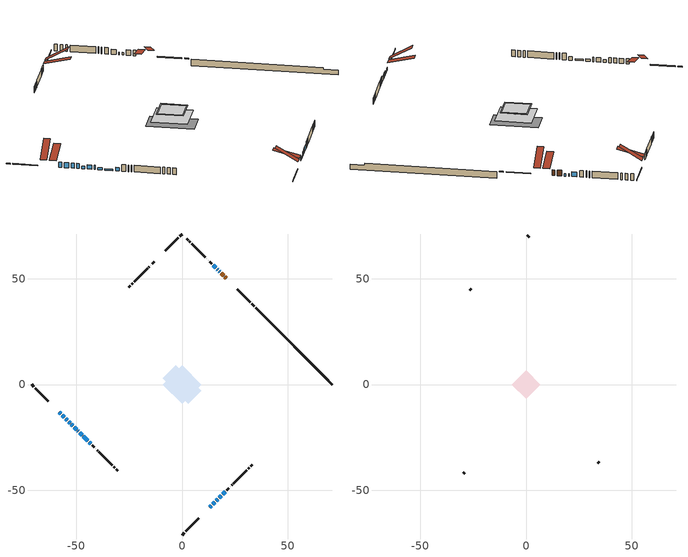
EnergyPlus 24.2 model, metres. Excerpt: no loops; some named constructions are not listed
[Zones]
conditioned space
 floor outside (Floor1 construction): -1.01,0 0,1.01 1.01,0 0,-1.01 z0.3
 floor outside (Floor2 construction): -0.42,0 0,0.42 0.42,0 0,-0.42 z0.3
 floor outside (Floor3 construction): -0.96,0 0,0.96 0.96,0 0,-0.96 z0.3
 floor outside (Floor4 construction): -0.53,0 0,0.53 0.53,0 0,-0.53 z0.3
 floor adiabatic (AdiabaticFloorConstruction): -9.03,0 0,9.03 9.03,0 0,-9.03 z0.3
 floor foundation (Slab1 construction): -9.11,2.92 -2.92,9.11 9.11,-2.92 2.92,-9.11 z-2.16
 wall outside (RimJoist1 construction): 0,-71.2 1.06,-70.14 / -71.2,0 -70.14,-1.06 / 0,71.2 -1.06,70.14 / 34.12,37.08 33.06,38.14 z0.3:0.6
 wall outside (RimJoist2 construction): 1.71,-69.48 7.87,-63.33 / -69.48,-1.71 -63.33,-7.87 / -1.71,69.48 -7.87,63.33 / 32.4,38.79 26.25,44.95 z0.3:0.6
 wall outside (AdiabaticWallConstruction 1): 20.95,50.24 20.3,50.9 / 19.64,51.55 18.62,52.58 z0.3:2.33
 wall outside (AdiabaticWallConstruction): 13.16,-58.03 13.9,-57.3 z0.3:1.47; -58.03,-13.16 -57.37,-13.83 / -56.71,-14.48 -55.62,-15.58 / -54.96,-16.23 -54.3,-16.9 / -53.64,-17.56 -52.98,-18.22 z0.3:2.15; -52.32,-18.88 -51.67,-19.52 / 17.96,53.23 17.53,53.67 / 16.87,54.32 16.71,54.49 z0.3:1.22; -51.02,-20.18 -49.9,-21.29 / -49.25,-21.95 -49.01,-22.18 z0.3:1.85; -48.36,-22.84 -47.26,-23.94 z0.3:1.09; 14.56,-56.64 15.54,-55.65 / -46.6,-24.59 -44.63,-26.57 z0.3:0.89; 16.2,-55 16.92,-54.28 z0.3:1.93; 17.58,-53.62 18.62,-52.58 / 16.05,55.14 14.8,56.4 / 19.27,-51.92 20.53,-50.66 z0.3:2.08; -43.97,-27.22 -43.09,-28.1 z0.3:1.54
 wall outside (Wall1 construction): 21.19,-50.01 22.14,-49.06 / -42.44,-28.76 -41.49,-29.71 / -13.16,58.03 -14.11,57.08 / 14.14,57.06 13.19,58.01 z0.3:2.74
 wall outside (Wall2 construction): 22.8,-48.4 22.92,-48.28 / -40.83,-30.37 -40.71,-30.49 / -14.77,56.43 -14.89,56.3 / 12.53,58.66 12.41,58.79 z0.3:2.74
 wall outside (Wall3 construction): 23.58,-47.62 23.67,-47.52 / -40.05,-31.15 -39.95,-31.24 / -15.55,55.65 -15.65,55.55 / 11.75,59.44 11.66,59.54 z0.3:2.74
 wall outside (Wall4 construction): 24.33,-46.87 30.72,-40.48 / -39.3,-31.9 -32.91,-38.29 / -16.3,54.89 -22.69,48.5 / 11,60.2 4.61,66.58 z0.3:2.74
 wall outside (Wall5 construction): 31.37,-39.82 31.83,-39.36 / -32.25,-38.94 -31.79,-39.4 / -23.35,47.85 -23.81,47.39 / 3.95,67.24 3.5,67.7 z0.3:2.74
 wall outside (Wall6 construction): 32.49,-38.71 33.18,-38.01 / -31.14,-40.06 -30.44,-40.75 / -24.46,46.73 -25.16,46.04 / 2.84,68.36 2.15,69.05 z0.3:2.74
 wall foundation (FoundationWall1 construction): 34.77,36.42,-2.16 34.77,36.42,0.3 67.55,3.64,0.3 67.55,3.64,-0.41 71.2,0,-0.41 71.2,0,-2.16
 window (WindowConstruction): 13.16,-58.03 13.9,-57.3 z0.3:1.47
 window (WindowConstruction 5): -58.03,-13.16 -57.37,-13.83 z0.3:2.15
 window (WindowConstruction 6): -56.71,-14.48 -55.62,-15.58 z0.3:2.15
 window (WindowConstruction 7): -54.96,-16.23 -54.3,-16.9 z0.3:2.15
 window (WindowConstruction 8): -53.64,-17.56 -52.98,-18.22 z0.3:2.15
 window (WindowConstruction 9): -52.32,-18.88 -51.67,-19.52 z0.3:1.21
 window (WindowConstruction 10): -51.02,-20.18 -49.9,-21.29 z0.3:1.85
 window (WindowConstruction 11): -49.25,-21.95 -49.01,-22.18 z0.3:1.85
 window (WindowConstruction 15): -48.36,-22.84 -47.26,-23.93 z0.3:1.09
 window (WindowConstruction 16): 14.56,-56.64 15.54,-55.65 z0.3:0.89
 window (WindowConstruction 12): 17.96,53.23 17.53,53.67 z0.3:1.21
 window (WindowConstruction 17): -46.6,-24.59 -44.63,-26.56 z0.3:0.89
 window (WindowConstruction 13): 16.87,54.32 16.71,54.48 z0.3:1.21
 window (WindowConstruction 14): 16.2,-55 16.92,-54.28 z0.3:1.92
 window (WindowConstruction 1): 17.58,-53.62 18.62,-52.58 z0.3:2.08
 window (WindowConstruction 2): -43.97,-27.22 -43.09,-28.1 z0.3:1.54
 window (WindowConstruction 3): 16.05,55.14 14.8,56.4 z0.3:2.08
 window (WindowConstruction 4): 19.27,-51.92 20.53,-50.66 z0.3:2.08
 door (Door): 20.95,50.24 20.3,50.9 z0.3:2.33
 door (Door 1): 19.64,51.55 18.62,52.58 z0.3:2.33
 ceiling adiabatic (AdiabaticFloorConstruction): 0,-9.03 9.03,0 0,9.03 -9.03,0 z0.3
attic - vented
 floor to conditioned space (Floor5 construction Reversed): -6.02,0 0,6.02 6.02,0 0,-6.02 z2.74
 floor to conditioned space (Floor6 construction Reversed): -6.75,0 0,6.75 6.75,0 0,-6.75 z2.74
 wall outside (Wall7 construction): 33.84,-37.36 34.67,-36.52 / -29.79,-41.41 -28.95,-42.24 / -25.81,45.38 -26.65,44.55 / 1.49,69.7 0.66,70.54 z0.3:2.74
 roof outside (Roof1 construction): 10.14,-61.05,2.74 4.54,-55.46,7.36 2.92,-57.08,7.36 8.52,-62.67,2.74; -61.05,-10.14,2.74 -55.46,-4.54,7.36 -57.08,-2.92,7.36 -62.67,-8.52,2.74; -10.14,61.05,2.74 -4.54,55.46,7.36 -2.92,57.08,7.36 -8.52,62.67,2.74; 23.97,47.22,2.74 18.37,41.62,7.36 19.99,40,7.36 25.59,45.6,2.74
 roof outside (Roof2 construction): 12.51,-58.69,2.74 5.89,-52.07,5.08 4.18,-53.78,5.08 10.8,-60.4,2.74; -58.69,-12.51,2.74 -52.07,-5.89,5.08 -53.78,-4.18,5.08 -60.4,-10.8,2.74; -12.51,58.69,2.74 -5.89,52.07,5.08 -4.18,53.78,5.08 -10.8,60.4,2.74; 21.61,49.59,2.74 14.99,42.97,5.08 16.7,41.26,5.08 23.32,47.88,2.74
[Schedule:Day:Interval]
clothes dryer exhaust 0 schedule day: No, 01:00, 0.123457, 02:00, 0.0740741, 03:00, 0.0493827, 04:00, 0.0246914, 05:00, 0.0493827, 06:00, 0.0740741, 07:00, 0.197531, 08:00, 0.395062, 09:00, 0.592593, 10:00, 0.839506, 11:00, 0.962963, 12:00, 1, 13:00, 0.91358, 14:00, 0.82716, 15:00, 0.716049, 16:00, 0.753086, 17:00, 0.679012, 18:00, 0.666667, 20:00, 0.62963, 21:00, 0.641975, 22:00, 0.666667, 23:00, 0.54321, 24:00, 0.296296
clothes dryer exhaust 0 schedule default day; cooling season schedule day; cooling season schedule day 2; cooling season schedule default day; exterior lighting schedule default day; natural vent schedule default day: No, 24:00, 0
cooling season schedule day 1: No, 24:00, 1
exterior lighting schedule day 10: No, 01:00, 0.552381, 03:00, 0.510952, 05:00, 0.483333, 06:00, 0.538571, 07:00, 0.607619, 08:00, 0.56619, 09:00, 0.428095, 10:00, 0.345238, 12:00, 0.331429, 13:00, 0.345238, 14:00, 0.386667, 15:00, 0.414286, 16:00, 0.483333, 17:00, 0.607619, 18:00, 0.773333, 19:00, 0.88381, 20:00, 0.939048, 21:00, 0.966667, 22:00, 0.897619, 23:00, 0.773333, 24:00, 0.649048
exterior lighting schedule day 11: No, 01:00, 0.571429, 03:00, 0.528571, 05:00, 0.5, 06:00, 0.557143, 07:00, 0.628571, 08:00, 0.585714, 09:00, 0.442857, 10:00, 0.357143, 12:00, 0.342857, 13:00, 0.357143, 14:00, 0.4, 15:00, 0.428571, 16:00, 0.5, 17:00, 0.628571, 18:00, 0.8, 19:00, 0.914286, 20:00, 0.971429, 21:00, 1, 22:00, 0.928571, 23:00, 0.8, 24:00, 0.671429
exterior lighting schedule day 9: No, 01:00, 0.509524, 03:00, 0.47131, 05:00, 0.445833, 06:00, 0.496786, 07:00, 0.560476, 08:00, 0.522262, 09:00, 0.394881, 10:00, 0.318452, 12:00, 0.305714, 13:00, 0.318452, 14:00, 0.356667, 15:00, 0.382143, 16:00, 0.445833, 17:00, 0.560476, 18:00, 0.713333, 19:00, 0.815238, 20:00, 0.86619, 21:00, 0.891667, 22:00, 0.827976, 23:00, 0.713333, 24:00, 0.59869
[Schedule:Week:Daily]
clothes dryer exhaust 0 schedule Week Rule - Jan1-Dec31: clothes dryer exhaust 0 schedule day, clothes dryer exhaust 0 schedule day, clothes dryer exhaust 0 schedule day, clothes dryer exhaust 0 schedule day, clothes dryer exhaust 0 schedule day, clothes dryer exhaust 0 schedule day, clothes dryer exhaust 0 schedule day, clothes dryer exhaust 0 schedule default day, clothes dryer exhaust 0 schedule default day, clothes dryer exhaust 0 schedule default day, clothes dryer exhaust 0 schedule default day, clothes dryer exhaust 0 schedule default day
cooling season schedule Week Rule - Jan1-May26: cooling season schedule day, cooling season schedule day, cooling season schedule day, cooling season schedule day, cooling season schedule day, cooling season schedule day, cooling season schedule day, cooling season schedule default day, cooling season schedule default day, cooling season schedule default day, cooling season schedule default day, cooling season schedule default day
cooling season schedule Week Rule - May27-Jun2: cooling season schedule day, cooling season schedule day, cooling season schedule day, cooling season schedule day, cooling season schedule day, cooling season schedule day 1, cooling season schedule day 1, cooling season schedule default day, cooling season schedule default day, cooling season schedule default day, cooling season schedule default day, cooling season schedule default day
cooling season schedule Week Rule - Jun3-Aug25: cooling season schedule day 1, cooling season schedule day 1, cooling season schedule day 1, cooling season schedule day 1, cooling season schedule day 1, cooling season schedule day 1, cooling season schedule day 1, cooling season schedule default day, cooling season schedule default day, cooling season schedule default day, cooling season schedule default day, cooling season schedule default day
cooling season schedule Week Rule - Aug26-Sep1: cooling season schedule day 1, cooling season schedule day 1, cooling season schedule day 1, cooling season schedule day 1, cooling season schedule day 1, cooling season schedule day 1, cooling season schedule day 2, cooling season schedule default day, cooling season schedule default day, cooling season schedule default day, cooling season schedule default day, cooling season schedule default day
cooling season schedule Week Rule - Sep2-Dec31: cooling season schedule day 2, cooling season schedule day 2, cooling season schedule day 2, cooling season schedule day 2, cooling season schedule day 2, cooling season schedule day 2, cooling season schedule day 2, cooling season schedule default day, cooling season schedule default day, cooling season schedule default day, cooling season schedule default day, cooling season schedule default day
exterior lighting schedule Week Rule - Oct7-Oct27: exterior lighting schedule day 9, exterior lighting schedule day 9, exterior lighting schedule day 9, exterior lighting schedule day 9, exterior lighting schedule day 9, exterior lighting schedule day 9, exterior lighting schedule day 9, exterior lighting schedule default day, exterior lighting schedule default day, exterior lighting schedule default day, exterior lighting schedule default day, exterior lighting schedule default day
exterior lighting schedule Week Rule - Oct28-Nov3: exterior lighting schedule day 9, exterior lighting schedule day 9, exterior lighting schedule day 9, exterior lighting schedule day 9, exterior lighting schedule day 10, exterior lighting schedule day 10, exterior lighting schedule day 10, exterior lighting schedule default day, exterior lighting schedule default day, exterior lighting schedule default day, exterior lighting schedule default day, exterior lighting schedule default day
exterior lighting schedule Week Rule - Nov4-Nov24: exterior lighting schedule day 10, exterior lighting schedule day 10, exterior lighting schedule day 10, exterior lighting schedule day 10, exterior lighting schedule day 10, exterior lighting schedule day 10, exterior lighting schedule day 10, exterior lighting schedule default day, exterior lighting schedule default day, exterior lighting schedule default day, exterior lighting schedule default day, exterior lighting schedule default day
exterior lighting schedule Week Rule - Nov25-Dec1: exterior lighting schedule day 10, exterior lighting schedule day 10, exterior lighting schedule day 10, exterior lighting schedule day 10, exterior lighting schedule day 10, exterior lighting schedule day 10, exterior lighting schedule day 11, exterior lighting schedule default day, exterior lighting schedule default day, exterior lighting schedule default day, exterior lighting schedule default day, exterior lighting schedule default day
exterior lighting schedule Week Rule - Dec2-Dec31: exterior lighting schedule day 11, exterior lighting schedule day 11, exterior lighting schedule day 11, exterior lighting schedule day 11, exterior lighting schedule day 11, exterior lighting schedule day 11, exterior lighting schedule day 11, exterior lighting schedule default day, exterior lighting schedule default day, exterior lighting schedule default day, exterior lighting schedule default day, exterior lighting schedule default day
natural vent schedule Week Rule - Jan1-Dec31: natural vent schedule default day, natural vent schedule default day, natural vent schedule default day, natural vent schedule default day, natural vent schedule default day, natural vent schedule default day, natural vent schedule default day, natural vent schedule default day, natural vent schedule default day, natural vent schedule default day, natural vent schedule default day, natural vent schedule default day
[Schedule:Year]
clothes dryer exhaust 0 schedule: clothes dryer exhaust 0 schedule Week Rule - Jan1-Dec31, 1, 1, 12, 31
cooling season schedule: cooling season schedule Week Rule - Jan1-May26, 1, 1, 5, 26, cooling season schedule Week Rule - May27-Jun2, 5, 27, 6, 2, cooling season schedule Week Rule - Jun3-Aug25, 6, 3, 8, 25, cooling season schedule Week Rule - Aug26-Sep1, 8, 26, 9, 1, cooling season schedule Week Rule - Sep2-Dec31, 9, 2, 12, 31
natural vent schedule: natural vent schedule Week Rule - Jan1-Dec31, 1, 1, 12, 31
